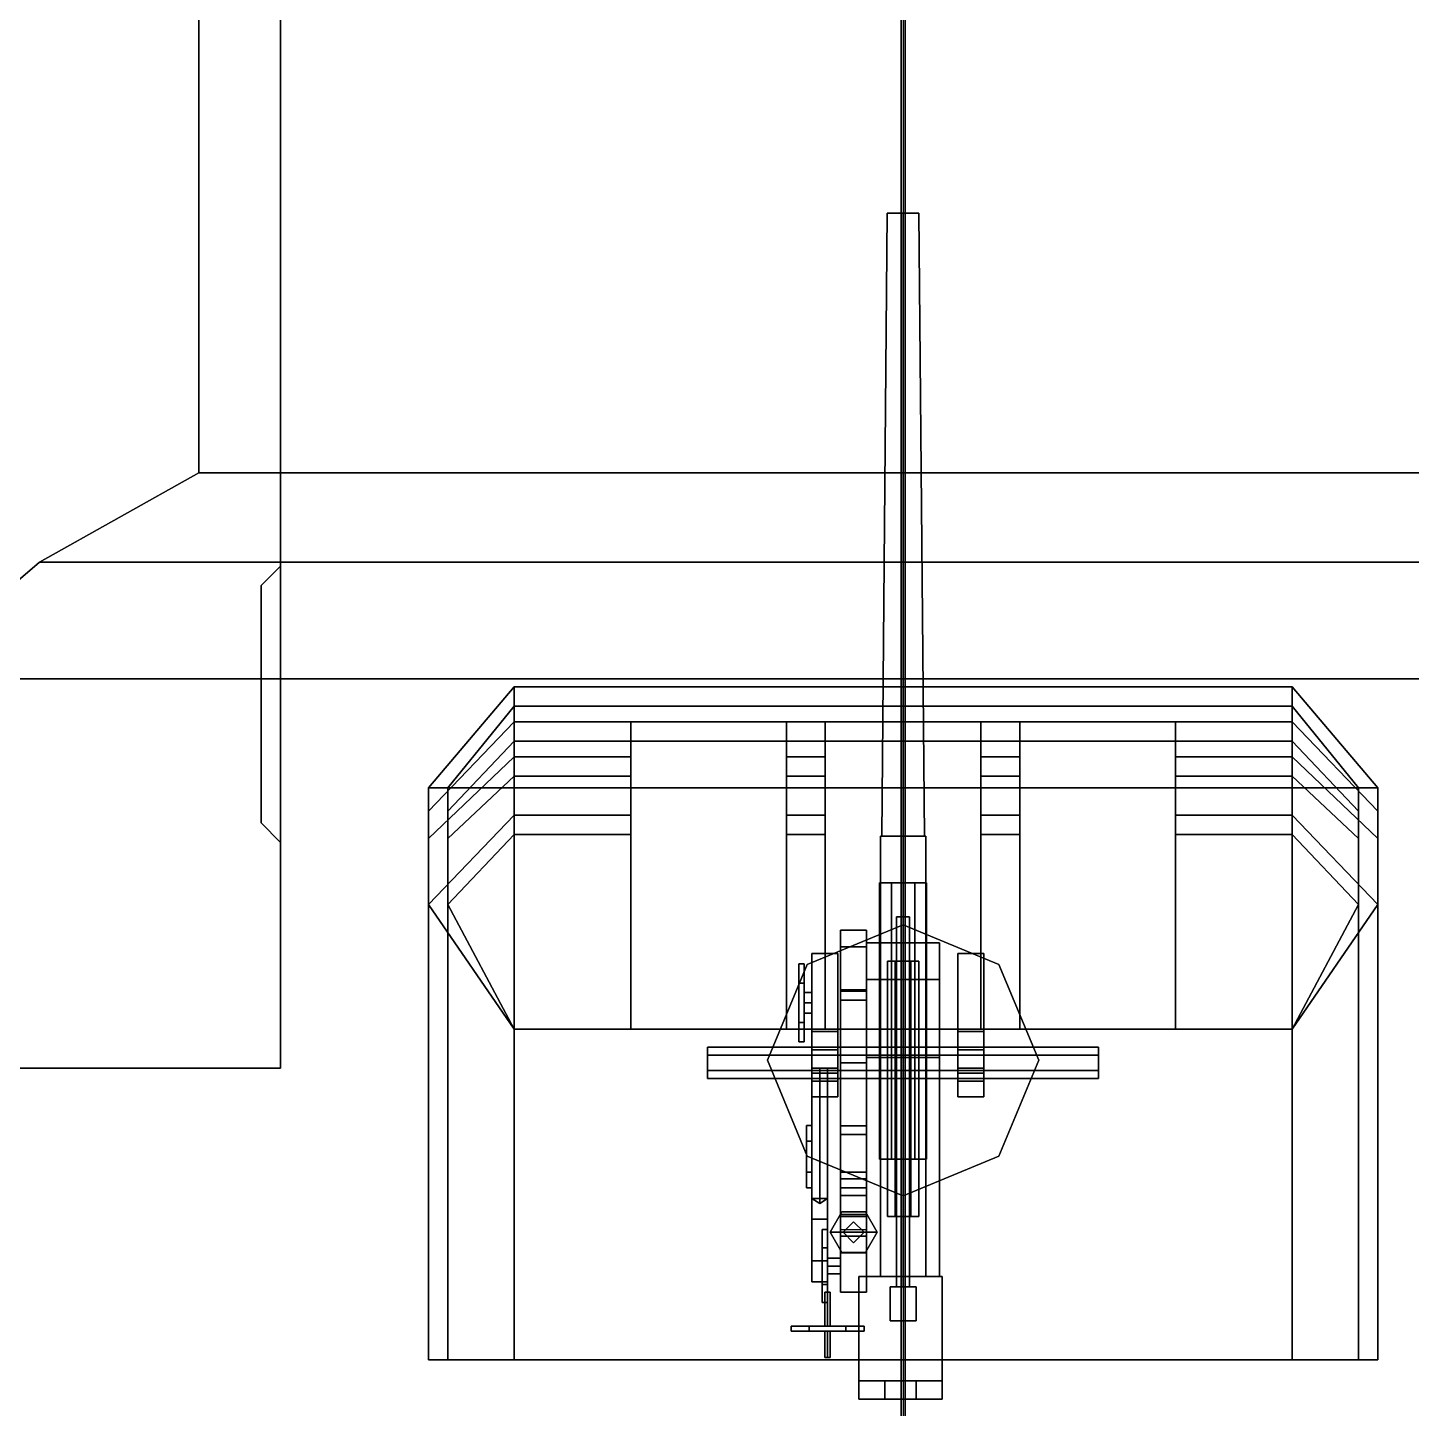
# Model space of a CAD drawing. Header units: millimetres. Extents: x -5.1 to 5.1, y -27.1 to 35.2.
# Drawn here: x -2.25 to 1.306, y 12.745 to 16.294 of the extents above; entities that cross this region are included whole.
import ezdxf

# ---------------------------------------------------------------- set-up
doc = ezdxf.new("R2010")
doc.units = ezdxf.units.MM
for name, color, linetype in [('cables', 6, 'Continuous'), ('drawing', 9, 'Continuous'), ('gun', 1, 'Continuous'), ('sleeve', 5, 'Continuous'), ('superstructure', 3, 'Continuous'), ('turret', 2, 'Continuous')]:
    doc.layers.add(name, color=color, linetype=linetype)

msp = doc.modelspace()

# ---------------------------------------------------------------- linework, layer by layer
for points in [[(-1.6, 13.62, 0.9145), (-1.6, 19.57, 0.9731), (-3.95, 21.29, 0.99), (-2.28, 13.62, 0.9145)], [(-3.75, 11.13, -1.36), (-3.75, 21.29, -1.36), (3.75, 21.29, -1.36), (3.75, 11.13, -1.36)], [(-1.6, 14.91, 2.64), (-1.6, 14.91, 0.97), (-1.65, 14.86, 1.01), (-1.65, 14.86, 2.59)], [(-1.6, 14.91, 0.97), (-1.6, 14.2, 0.97), (-1.65, 14.25, 1.01), (-1.65, 14.86, 1.01)], [(-1.65, 14.86, 2.59), (-1.65, 14.25, 2.59), (-1.6, 14.2, 2.64), (-1.6, 14.91, 2.64)], [(-1.65, 14.86, 1.01), (-1.65, 14.25, 1.01), (-1.65, 14.25, 2.59), (-1.65, 14.86, 2.59)], [(-1.65, 14.25, 2.59), (-1.65, 14.25, 1.01), (-1.6, 14.2, 0.97), (-1.6, 14.2, 2.64)]]:
    msp.add_3dface(points)
at = {"layer": 'cables'}
for points in [[(-0.005, 26.47, 4.05), (-0.005, 12, 15.94), (-0.005, 12, 15.96), (-0.005, 26.47, 4.08)], [(0.005, 26.47, 4.08), (0.005, 12, 15.96), (0.005, 12, 15.94), (0.005, 26.47, 4.05)]]:
    msp.add_3dface(points, dxfattribs=at)
at = {"layer": 'drawing'}
msp.add_xline((0, -16.63, 27.7), (0, -1), dxfattribs=at)
at = {"layer": 'gun'}
for points in [[(-0.0406, 15.8175, 4.3061), (-0.0406, 15.8175, 4.2593), (-0.0551, 14.2162, 4.2509), (-0.0551, 14.2162, 4.3145)], [(0, 15.8175, 4.3296), (-0.0406, 15.8175, 4.3061), (-0.0551, 14.2162, 4.3145), (0, 14.2162, 4.3464)], [(-0.0406, 15.8175, 4.2593), (0, 15.8175, 4.2358), (0, 14.2162, 4.2191), (-0.0551, 14.2162, 4.2509)], [(0.0406, 15.8175, 4.2592), (0, 15.8175, 4.2358), (-0.0406, 15.8175, 4.2593), (0.0406, 15.8175, 4.3061)], [(0.0406, 15.8175, 4.3061), (-0.0406, 15.8175, 4.2593), (-0.0406, 15.8175, 4.3061), (0, 15.8175, 4.3296)], [(0.0406, 15.8175, 4.3061), (0, 15.8175, 4.3296), (0, 14.2162, 4.3464), (0.0551, 14.2162, 4.3145)], [(0, 15.8175, 4.2358), (0.0406, 15.8175, 4.2592), (0.0551, 14.2162, 4.2509), (0, 14.2162, 4.2191)], [(0.0406, 15.8175, 4.2592), (0.0406, 15.8175, 4.3061), (0.0551, 14.2162, 4.3145), (0.0551, 14.2162, 4.2509)], [(0.058, 14.2162, 4.3162), (-0.058, 14.2162, 4.2492), (-0.058, 14.2162, 4.3162), (0, 14.2162, 4.3497)], [(0.058, 14.2162, 4.2492), (0, 14.2162, 4.2157), (-0.058, 14.2162, 4.2492), (0.058, 14.2162, 4.3162)], [(-0.058, 14.2162, 4.2492), (0, 14.2162, 4.2157), (0, 13.0839, 4.2157), (-0.058, 13.0839, 4.2492)], [(-0.058, 14.2162, 4.3162), (-0.058, 14.2162, 4.2492), (-0.058, 13.0839, 4.2492), (-0.058, 13.0839, 4.3162)], [(0, 14.2162, 4.3497), (-0.058, 14.2162, 4.3162), (-0.058, 13.0839, 4.3162), (0, 13.0839, 4.3497)], [(0.058, 14.2162, 4.3162), (0, 14.2162, 4.3497), (0, 13.0839, 4.3497), (0.058, 13.0839, 4.3162)], [(0, 14.2162, 4.2157), (0.058, 14.2162, 4.2492), (0.058, 13.0839, 4.2492), (0, 13.0839, 4.2157)], [(0.058, 14.2162, 4.2492), (0.058, 14.2162, 4.3162), (0.058, 13.0839, 4.3162), (0.058, 13.0839, 4.2492)], [(-0.0167, 14.0085, 4.1286), (0, 14.0085, 4.1118), (0, 13.0571, 4.1118), (-0.0167, 13.0571, 4.1286)], [(0, 14.0085, 4.1454), (-0.0167, 14.0085, 4.1286), (-0.0167, 13.0571, 4.1286), (0, 13.0571, 4.1454)], [(0, 14.0085, 4.1118), (0.0168, 14.0085, 4.1286), (0.0168, 13.0571, 4.1286), (0, 13.0571, 4.1118)], [(0.0168, 14.0085, 4.1286), (0, 14.0085, 4.1454), (0, 13.0571, 4.1454), (0.0168, 13.0571, 4.1286)], [(-0.1139, 12.8159, 4.3899), (0.1005, 12.8159, 4.3899), (0.1005, 13.0839, 4.3899), (-0.1139, 13.0839, 4.3899)], [(0.1005, 13.0839, 4.1755), (0.1005, 12.769, 4.1755), (-0.1139, 12.769, 4.1755), (-0.1139, 13.0839, 4.1755)], [(-0.1139, 13.0839, 4.3899), (0.1005, 13.0839, 4.3899), (0.1005, 13.0839, 4.1755), (-0.1139, 13.0839, 4.1755)], [(-0.1139, 13.0839, 4.1755), (-0.1139, 12.8159, 4.1755), (-0.1139, 12.8159, 4.3899), (-0.1139, 13.0839, 4.3899)], [(0.0335, 13.0571, 4.1755), (0.0335, 13.0571, 4.0884), (-0.0335, 13.0571, 4.0884), (-0.0335, 13.0571, 4.1755)], [(0.0335, 13.0571, 4.0884), (0.0335, 12.97, 4.0884), (-0.0335, 12.97, 4.0884), (-0.0335, 13.0571, 4.0884)], [(-0.0335, 13.0571, 4.0884), (-0.0335, 12.97, 4.0884), (-0.0335, 12.97, 4.1755), (-0.0335, 13.0571, 4.1755)], [(0.0335, 12.97, 4.1755), (0.0335, 12.97, 4.0884), (0.0335, 13.0571, 4.0884), (0.0335, 13.0571, 4.1755)], [(0.1005, 13.0839, 4.3899), (0.1005, 12.8159, 4.3899), (0.1005, 12.8159, 4.1755), (0.1005, 13.0839, 4.1755)], [(-0.0335, 12.97, 4.1755), (-0.0335, 12.97, 4.0884), (0.0335, 12.97, 4.0884), (0.0335, 12.97, 4.1755)], [(-0.1139, 12.769, 4.3698), (-0.0469, 12.769, 4.3698), (-0.0469, 12.8159, 4.3899), (-0.1139, 12.8159, 4.3899)], [(-0.1139, 12.8159, 4.1755), (-0.1139, 12.769, 4.1755), (-0.1139, 12.769, 4.3698), (-0.1139, 12.8159, 4.3899)], [(-0.0469, 12.769, 4.2023), (0.0335, 12.769, 4.2023), (0.0335, 12.8159, 4.2023), (-0.0469, 12.8159, 4.2023)], [(-0.0469, 12.8159, 4.2023), (0.0335, 12.8159, 4.2023), (0.0335, 12.8159, 4.3899), (-0.0469, 12.8159, 4.3899)], [(-0.0469, 12.8159, 4.3899), (-0.0469, 12.769, 4.3698), (-0.0469, 12.769, 4.2023), (-0.0469, 12.8159, 4.2023)], [(0.0335, 12.769, 4.3698), (0.1005, 12.769, 4.3698), (0.1005, 12.8159, 4.3899), (0.0335, 12.8159, 4.3899)], [(0.0335, 12.8159, 4.2023), (0.0335, 12.769, 4.2023), (0.0335, 12.769, 4.3698), (0.0335, 12.8159, 4.3899)], [(0.1005, 12.8159, 4.3899), (0.1005, 12.769, 4.3698), (0.1005, 12.769, 4.1755), (0.1005, 12.8159, 4.1755)], [(-0.1139, 12.769, 4.1755), (-0.0469, 12.769, 4.1755), (-0.0469, 12.769, 4.3698), (-0.1139, 12.769, 4.3698)], [(-0.0469, 12.769, 4.1755), (0.0335, 12.769, 4.1755), (0.0335, 12.769, 4.2023), (-0.0469, 12.769, 4.2023)], [(0.0335, 12.769, 4.1755), (0.1005, 12.769, 4.1755), (0.1005, 12.769, 4.3698), (0.0335, 12.769, 4.3698)]]:
    msp.add_3dface(points, dxfattribs=at)
at = {"layer": 'sleeve'}
for points in [[(-0.0603, 14.0956, 4.1286), (-0.0301, 14.0956, 4.0764), (-0.0301, 13.3854, 4.0764), (-0.0603, 13.3854, 4.1286)], [(-0.0301, 14.0956, 4.1808), (-0.0603, 14.0956, 4.1286), (-0.0603, 13.3854, 4.1286), (-0.0301, 13.3854, 4.1808)], [(0.0302, 14.0956, 4.0764), (-0.0301, 14.0956, 4.0764), (-0.0603, 14.0956, 4.1286), (0.0603, 14.0956, 4.1286)], [(0.0603, 14.0956, 4.1286), (-0.0603, 14.0956, 4.1286), (-0.0301, 14.0956, 4.1808), (0.0302, 14.0956, 4.1808)], [(-0.0301, 14.0956, 4.0764), (0.0302, 14.0956, 4.0764), (0.0302, 13.3854, 4.0764), (-0.0301, 13.3854, 4.0764)], [(0.0302, 14.0956, 4.1808), (-0.0301, 14.0956, 4.1808), (-0.0301, 13.3854, 4.1808), (0.0302, 13.3854, 4.1808)], [(0.0302, 14.0956, 4.0764), (0.0603, 14.0956, 4.1286), (0.0603, 13.3854, 4.1286), (0.0302, 13.3854, 4.0764)], [(0.0603, 14.0956, 4.1286), (0.0302, 14.0956, 4.1808), (0.0302, 13.3854, 4.1808), (0.0603, 13.3854, 4.1286)], [(-0.0938, 13.9415, 4.4837), (-0.0938, 13.8477, 4.6378), (0.0938, 13.8477, 4.6378), (0.0938, 13.9415, 4.4837)], [(-0.0938, 13.9415, 4.3765), (-0.0938, 13.8477, 4.3765), (-0.0938, 13.8477, 4.6378), (-0.0938, 13.9415, 4.4837)], [(0.0938, 13.9415, 4.3765), (0.0938, 13.9415, 4.1554), (-0.0938, 13.9415, 4.1554), (-0.0938, 13.9415, 4.3765)], [(0.0938, 13.9415, 4.4837), (0.0938, 13.9415, 4.3765), (-0.0938, 13.9415, 4.3765), (-0.0938, 13.9415, 4.4837)], [(0.0938, 13.9415, 4.1554), (0.0938, 13.0839, 4.1554), (-0.0938, 13.0839, 4.1554), (-0.0938, 13.9415, 4.1554)], [(-0.0938, 13.9415, 4.1554), (-0.0938, 13.0839, 4.1554), (-0.0938, 13.0839, 4.3765), (-0.0938, 13.9415, 4.3765)], [(0.0938, 13.8477, 4.6378), (0.0938, 13.8477, 4.3765), (0.0938, 13.9415, 4.3765), (0.0938, 13.9415, 4.4837)], [(0.0938, 13.0839, 4.3765), (0.0938, 13.0839, 4.1554), (0.0938, 13.9415, 4.1554), (0.0938, 13.9415, 4.3765)], [(0.0201, 13.8946, 4.5963), (-0.0201, 13.8946, 4.5963), (-0.0402, 13.8946, 4.6311), (0.0402, 13.8946, 4.6311)], [(0.0402, 13.8946, 4.6311), (-0.0402, 13.8946, 4.6311), (-0.0201, 13.8946, 4.6659), (0.0201, 13.8946, 4.6659)], [(-0.0402, 13.8946, 4.6311), (-0.0201, 13.8946, 4.5963), (-0.0201, 13.238, 4.5963), (-0.0402, 13.238, 4.6311)], [(-0.0201, 13.8946, 4.6659), (-0.0402, 13.8946, 4.6311), (-0.0402, 13.238, 4.6311), (-0.0201, 13.238, 4.6659)], [(-0.0201, 13.8946, 4.5963), (0.0201, 13.8946, 4.5963), (0.0201, 13.238, 4.5963), (-0.0201, 13.238, 4.5963)], [(0.0201, 13.8946, 4.6659), (-0.0201, 13.8946, 4.6659), (-0.0201, 13.238, 4.6659), (0.0201, 13.238, 4.6659)], [(0.0201, 13.8946, 4.5963), (0.0402, 13.8946, 4.6311), (0.0402, 13.238, 4.6311), (0.0201, 13.238, 4.5963)], [(0.0402, 13.8946, 4.6311), (0.0201, 13.8946, 4.6659), (0.0201, 13.238, 4.6659), (0.0402, 13.238, 4.6311)], [(-0.0938, 13.8477, 4.3765), (-0.0938, 13.6467, 4.3765), (-0.0938, 13.6467, 4.6378), (-0.0938, 13.8477, 4.6378)], [(-0.0938, 13.8477, 4.6378), (-0.0938, 13.6467, 4.6378), (0.0938, 13.6467, 4.6378), (0.0938, 13.8477, 4.6378)], [(0.0938, 13.6467, 4.6378), (0.0938, 13.6467, 4.3765), (0.0938, 13.8477, 4.3765), (0.0938, 13.8477, 4.6378)], [(-0.1608, 13.8209, 4.4904), (-0.1608, 13.3519, 4.5507), (-0.0938, 13.3519, 4.5507), (-0.0938, 13.8209, 4.4904)], [(-0.1608, 13.6735, 4.4502), (-0.1608, 13.3519, 4.5038), (-0.1608, 13.3519, 4.5507), (-0.1608, 13.8209, 4.4904)], [(-0.0938, 13.8209, 4.142), (-0.0938, 13.6735, 4.142), (-0.1608, 13.6735, 4.142), (-0.1608, 13.8209, 4.142)], [(-0.1608, 13.8209, 4.142), (-0.1608, 13.6735, 4.142), (-0.1608, 13.6735, 4.4502), (-0.1608, 13.8209, 4.4904)], [(-0.0938, 13.8209, 4.4904), (-0.0938, 13.8209, 4.142), (-0.1608, 13.8209, 4.142), (-0.1608, 13.8209, 4.4904)], [(-0.0938, 13.3519, 4.5507), (-0.0938, 13.3519, 4.5038), (-0.0938, 13.6735, 4.4502), (-0.0938, 13.8209, 4.4904)], [(-0.0938, 13.6735, 4.4502), (-0.0938, 13.6735, 4.142), (-0.0938, 13.8209, 4.142), (-0.0938, 13.8209, 4.4904)], [(0.5025, 13.6735, 4.2894), (0.5025, 13.6534, 4.2546), (-0.5025, 13.6534, 4.2546), (-0.5025, 13.6735, 4.2894)], [(0.5025, 13.6534, 4.3242), (0.5025, 13.6735, 4.2894), (-0.5025, 13.6735, 4.2894), (-0.5025, 13.6534, 4.3242)], [(-0.5025, 13.5931, 4.2894), (-0.5025, 13.6735, 4.2894), (-0.5025, 13.6534, 4.2546), (-0.5025, 13.6132, 4.2546)], [(-0.5025, 13.6132, 4.3242), (-0.5025, 13.6534, 4.3242), (-0.5025, 13.6735, 4.2894), (-0.5025, 13.5931, 4.2894)], [(-0.1608, 13.6735, 4.4502), (-0.1608, 13.6735, 4.142), (-0.0938, 13.6735, 4.142), (-0.0938, 13.6735, 4.4502)], [(-0.0938, 13.6735, 4.4502), (-0.0938, 13.3519, 4.5038), (-0.1608, 13.3519, 4.5038), (-0.1608, 13.6735, 4.4502)], [(0.5025, 13.6132, 4.2546), (0.5025, 13.6534, 4.2546), (0.5025, 13.6735, 4.2894), (0.5025, 13.5931, 4.2894)], [(0.5025, 13.5931, 4.2894), (0.5025, 13.6735, 4.2894), (0.5025, 13.6534, 4.3242), (0.5025, 13.6132, 4.3242)], [(0.5025, 13.6534, 4.2546), (0.5025, 13.6132, 4.2546), (-0.5025, 13.6132, 4.2546), (-0.5025, 13.6534, 4.2546)], [(0.5025, 13.6132, 4.3242), (0.5025, 13.6534, 4.3242), (-0.5025, 13.6534, 4.3242), (-0.5025, 13.6132, 4.3242)], [(-0.0938, 13.6467, 4.6378), (-0.0938, 13.6467, 4.3765), (0.0938, 13.6467, 4.3765), (0.0938, 13.6467, 4.6378)], [(-0.0938, 13.6467, 4.3765), (-0.0938, 13.0839, 4.3765), (0.0938, 13.0839, 4.3765), (0.0938, 13.6467, 4.3765)], [(0.5025, 13.6132, 4.2546), (0.5025, 13.5931, 4.2894), (-0.5025, 13.5931, 4.2894), (-0.5025, 13.6132, 4.2546)], [(0.5025, 13.5931, 4.2894), (0.5025, 13.6132, 4.3242), (-0.5025, 13.6132, 4.3242), (-0.5025, 13.5931, 4.2894)], [(-0.0603, 13.3854, 4.1286), (0.0603, 13.3854, 4.1286), (0.0302, 13.3854, 4.1808), (-0.0301, 13.3854, 4.1808)], [(-0.0301, 13.3854, 4.0764), (0.0302, 13.3854, 4.0764), (0.0603, 13.3854, 4.1286), (-0.0603, 13.3854, 4.1286)], [(-0.1608, 13.3519, 4.5038), (-0.1608, 13.238, 4.5172), (-0.1608, 13.238, 4.5909), (-0.1608, 13.3519, 4.5507)], [(-0.0938, 13.3519, 4.5038), (-0.0938, 13.238, 4.5172), (-0.1608, 13.238, 4.5172), (-0.1608, 13.3519, 4.5038)], [(-0.1608, 13.3519, 4.5507), (-0.1608, 13.238, 4.5909), (-0.0938, 13.238, 4.5909), (-0.0938, 13.3519, 4.5507)], [(-0.0938, 13.238, 4.5909), (-0.0938, 13.238, 4.5172), (-0.0938, 13.3519, 4.5038), (-0.0938, 13.3519, 4.5507)], [(-0.1608, 13.3117, 4.4502), (-0.1608, 13.0437, 4.4502), (-0.0938, 13.0437, 4.4502), (-0.0938, 13.3117, 4.4502)], [(-0.0938, 13.3117, 4.3095), (-0.0938, 13.0437, 4.3095), (-0.1608, 13.0437, 4.3095), (-0.1608, 13.3117, 4.3095)], [(-0.0938, 13.3117, 4.4502), (-0.0938, 13.3117, 4.3095), (-0.1608, 13.3117, 4.3095), (-0.1608, 13.3117, 4.4502)], [(-0.1608, 13.3117, 4.3095), (-0.1608, 13.0437, 4.3095), (-0.1608, 13.0437, 4.4502), (-0.1608, 13.3117, 4.4502)], [(-0.0938, 13.0437, 4.4502), (-0.0938, 13.0437, 4.3095), (-0.0938, 13.3117, 4.3095), (-0.0938, 13.3117, 4.4502)], [(-0.1574, 13.25, 4.5105), (-0.1876, 13.1978, 4.5105), (-0.1876, 13.1978, 4.6177), (-0.1574, 13.25, 4.6177)], [(-0.1574, 13.25, 4.5105), (-0.0971, 13.25, 4.5105), (-0.067, 13.1978, 4.5105), (-0.1876, 13.1978, 4.5105)], [(-0.1876, 13.1978, 4.6177), (-0.067, 13.1978, 4.6177), (-0.0971, 13.25, 4.6177), (-0.1574, 13.25, 4.6177)], [(-0.0971, 13.25, 4.5105), (-0.1574, 13.25, 4.5105), (-0.1574, 13.25, 4.6177), (-0.0971, 13.25, 4.6177)], [(-0.067, 13.1978, 4.5105), (-0.0971, 13.25, 4.5105), (-0.0971, 13.25, 4.6177), (-0.067, 13.1978, 4.6177)], [(0.0402, 13.238, 4.6311), (-0.0402, 13.238, 4.6311), (-0.0201, 13.238, 4.5963), (0.0201, 13.238, 4.5963)], [(0.0201, 13.238, 4.6659), (-0.0201, 13.238, 4.6659), (-0.0402, 13.238, 4.6311), (0.0402, 13.238, 4.6311)], [(-0.2077, 13.0169, 4.3765), (-0.2077, 13.2045, 4.3765), (-0.2077, 13.1576, 4.2953), (-0.2077, 13.0638, 4.2953)], [(-0.1943, 13.2045, 4.3765), (-0.1943, 13.1576, 4.2953), (-0.2077, 13.1576, 4.2953), (-0.2077, 13.2045, 4.3765)], [(-0.2077, 13.0638, 4.4577), (-0.2077, 13.1576, 4.4577), (-0.2077, 13.2045, 4.3765), (-0.2077, 13.0169, 4.3765)], [(-0.1943, 13.1576, 4.4577), (-0.1943, 13.2045, 4.3765), (-0.2077, 13.2045, 4.3765), (-0.2077, 13.1576, 4.4577)], [(-0.1943, 13.0638, 4.2953), (-0.1943, 13.1576, 4.2953), (-0.1943, 13.2045, 4.3765), (-0.1943, 13.0169, 4.3765)], [(-0.1943, 13.0169, 4.3765), (-0.1943, 13.2045, 4.3765), (-0.1943, 13.1576, 4.4577), (-0.1943, 13.0638, 4.4577)], [(-0.1876, 13.1978, 4.5105), (-0.1574, 13.1456, 4.5105), (-0.1574, 13.1456, 4.6177), (-0.1876, 13.1978, 4.6177)], [(-0.1876, 13.1978, 4.5105), (-0.067, 13.1978, 4.5105), (-0.0971, 13.1456, 4.5105), (-0.1574, 13.1456, 4.5105)], [(-0.1574, 13.1456, 4.6177), (-0.0971, 13.1456, 4.6177), (-0.067, 13.1978, 4.6177), (-0.1876, 13.1978, 4.6177)], [(-0.1273, 13.2246, 4.4502), (-0.1541, 13.1978, 4.4502), (-0.1541, 13.1978, 4.5105), (-0.1273, 13.2246, 4.5105)], [(-0.1541, 13.1978, 4.4502), (-0.1273, 13.171, 4.4502), (-0.1273, 13.171, 4.5105), (-0.1541, 13.1978, 4.5105)], [(-0.1005, 13.1978, 4.4502), (-0.1273, 13.2246, 4.4502), (-0.1273, 13.2246, 4.5105), (-0.1005, 13.1978, 4.5105)], [(-0.1273, 13.171, 4.4502), (-0.1005, 13.1978, 4.4502), (-0.1005, 13.1978, 4.5105), (-0.1273, 13.171, 4.5105)], [(-0.0971, 13.1456, 4.5105), (-0.067, 13.1978, 4.5105), (-0.067, 13.1978, 4.6177), (-0.0971, 13.1456, 4.6177)], [(-0.1943, 13.0638, 4.4577), (-0.1943, 13.1576, 4.4577), (-0.2077, 13.1576, 4.4577), (-0.2077, 13.0638, 4.4577)], [(-0.1943, 13.1576, 4.2953), (-0.1943, 13.0638, 4.2953), (-0.2077, 13.0638, 4.2953), (-0.2077, 13.1576, 4.2953)], [(-0.1608, 13.1308, 4.3765), (-0.1608, 13.1107, 4.3564), (-0.1943, 13.1107, 4.3564), (-0.1943, 13.1308, 4.3765)], [(-0.1608, 13.1107, 4.3966), (-0.1608, 13.1308, 4.3765), (-0.1943, 13.1308, 4.3765), (-0.1943, 13.1107, 4.3966)], [(-0.1574, 13.1456, 4.5105), (-0.0971, 13.1456, 4.5105), (-0.0971, 13.1456, 4.6177), (-0.1574, 13.1456, 4.6177)], [(-0.1608, 13.1107, 4.3564), (-0.1608, 13.0906, 4.3765), (-0.1943, 13.0906, 4.3765), (-0.1943, 13.1107, 4.3564)], [(-0.1608, 13.0906, 4.3765), (-0.1608, 13.1107, 4.3966), (-0.1943, 13.1107, 4.3966), (-0.1943, 13.0906, 4.3765)], [(-0.1943, 13.0638, 4.2953), (-0.1943, 13.0169, 4.3765), (-0.2077, 13.0169, 4.3765), (-0.2077, 13.0638, 4.2953)], [(-0.1943, 13.0169, 4.3765), (-0.1943, 13.0638, 4.4577), (-0.2077, 13.0638, 4.4577), (-0.2077, 13.0169, 4.3765)], [(-0.0938, 13.0839, 4.3765), (-0.0938, 13.0839, 4.1554), (0.0938, 13.0839, 4.1554), (0.0938, 13.0839, 4.3765)], [(-0.1943, 13.0437, 4.4234), (-0.201, 13.0437, 4.4167), (-0.201, 12.9566, 4.4167), (-0.1943, 12.9566, 4.4234)], [(-0.201, 13.0437, 4.4167), (-0.1943, 13.0437, 4.41), (-0.1943, 12.9566, 4.41), (-0.201, 12.9566, 4.4167)], [(-0.1876, 13.0437, 4.4167), (-0.1943, 13.0437, 4.4234), (-0.1943, 12.9566, 4.4234), (-0.1876, 12.9566, 4.4167)], [(-0.1943, 13.0437, 4.41), (-0.1876, 13.0437, 4.4167), (-0.1876, 12.9566, 4.4167), (-0.1943, 12.9566, 4.41)], [(-0.1608, 13.0437, 4.4502), (-0.1608, 13.0437, 4.3095), (-0.0938, 13.0437, 4.3095), (-0.0938, 13.0437, 4.4502)], [(-0.1005, 12.9566, 4.4167), (-0.2881, 12.9566, 4.4167), (-0.2412, 12.9566, 4.4979), (-0.1474, 12.9566, 4.4979)], [(-0.2412, 12.9566, 4.4979), (-0.2881, 12.9566, 4.4167), (-0.2881, 12.9432, 4.4167), (-0.2412, 12.9432, 4.4979)], [(-0.1474, 12.9566, 4.3355), (-0.2412, 12.9566, 4.3355), (-0.2881, 12.9566, 4.4167), (-0.1005, 12.9566, 4.4167)], [(-0.2881, 12.9566, 4.4167), (-0.2412, 12.9566, 4.3355), (-0.2412, 12.9432, 4.3355), (-0.2881, 12.9432, 4.4167)], [(-0.1474, 12.9566, 4.4979), (-0.2412, 12.9566, 4.4979), (-0.2412, 12.9432, 4.4979), (-0.1474, 12.9432, 4.4979)], [(-0.2412, 12.9566, 4.3355), (-0.1474, 12.9566, 4.3355), (-0.1474, 12.9432, 4.3355), (-0.2412, 12.9432, 4.3355)], [(-0.1005, 12.9566, 4.4167), (-0.1474, 12.9566, 4.4979), (-0.1474, 12.9432, 4.4979), (-0.1005, 12.9432, 4.4167)], [(-0.1474, 12.9566, 4.3355), (-0.1005, 12.9566, 4.4167), (-0.1005, 12.9432, 4.4167), (-0.1474, 12.9432, 4.3355)], [(-0.1474, 12.9432, 4.4979), (-0.2412, 12.9432, 4.4979), (-0.2881, 12.9432, 4.4167), (-0.1005, 12.9432, 4.4167)], [(-0.1005, 12.9432, 4.4167), (-0.2881, 12.9432, 4.4167), (-0.2412, 12.9432, 4.3355), (-0.1474, 12.9432, 4.3355)], [(-0.201, 12.9432, 4.4837), (-0.1943, 12.9432, 4.477), (-0.1943, 12.8762, 4.477), (-0.201, 12.8762, 4.4837)], [(-0.1943, 12.9432, 4.4904), (-0.201, 12.9432, 4.4837), (-0.201, 12.8762, 4.4837), (-0.1943, 12.8762, 4.4904)], [(-0.1943, 12.9432, 4.477), (-0.1876, 12.9432, 4.4837), (-0.1876, 12.8762, 4.4837), (-0.1943, 12.8762, 4.477)], [(-0.1876, 12.9432, 4.4837), (-0.1943, 12.9432, 4.4904), (-0.1943, 12.8762, 4.4904), (-0.1876, 12.8762, 4.4837)], [(-0.1943, 12.8762, 4.4904), (-0.201, 12.8762, 4.4837), (-0.1943, 12.8762, 4.477), (-0.1876, 12.8762, 4.4837)]]:
    msp.add_3dface(points, dxfattribs=at)
at = {"layer": 'superstructure'}
for points in [[(-1.81, 19.57, 2.75), (-1.81, 15.15, 2.75), (-1.81, 15.15, 3.07), (-1.81, 19.57, 3.07)], [(-1.81, 19.57, 3.07), (-1.81, 15.15, 3.07), (1.81, 15.15, 3.07), (1.81, 19.57, 3.07)], [(-1.6, 18.37, 2.64), (-1.6, 14.2, 2.64), (-1.6, 13.62, 2.75), (-1.6, 19.57, 2.75)], [(-1.6, 18.37, 0.97), (-1.6, 19.57, 0.9731), (-1.6, 13.62, 0.9145), (-1.6, 14.2, 0.97)], [(-1.6, 16.52, 2.64), (-1.6, 16.52, 0.97), (-1.6, 14.91, 0.97), (-1.6, 14.91, 2.64)], [(-1.81, 15.15, 2.75), (-2.22, 14.92, 2.75), (-2.22, 14.92, 3.07), (-1.81, 15.15, 3.07)], [(-1.81, 15.15, 3.07), (-2.22, 14.92, 3.07), (2.22, 14.92, 3.07), (1.81, 15.15, 3.07)], [(2.57, 14.62, 3.07), (2.22, 14.92, 3.07), (-2.22, 14.92, 3.07), (-2.57, 14.62, 3.07)], [(-2.22, 14.92, 3.07), (-2.22, 14.92, 2.75), (-2.57, 14.62, 2.75), (-2.57, 14.62, 3.07)], [(-2.57, 14.62, 3.07), (-2.57, 11.23, 3.07), (2.57, 11.23, 3.07), (2.57, 14.62, 3.07)], [(-1.6, 14.2, 2.64), (-1.6, 14.2, 0.97), (-1.6, 13.62, 0.9145), (-1.6, 13.62, 2.75)], [(-1.6, 13.62, 2.75), (-1.6, 13.62, 0.9145), (-2.28, 13.62, 0.9145), (-2.28, 13.62, 2.75)]]:
    msp.add_3dface(points, dxfattribs=at)
at = {"layer": 'turret'}
for points in [[(-1, 14.6, 3.23), (-1, 14.6, 3.18), (-1.22, 14.34, 3.18), (-1.22, 14.34, 3.23)], [(-1.22, 14.34, 3.18), (-1, 14.6, 3.18), (1, 14.6, 3.18), (1.22, 14.34, 3.18)], [(-1, 14.51, 3.94), (-1, 14.6, 3.23), (-1.22, 14.34, 3.23), (-1.22, 14.28, 3.94)], [(1, 14.6, 3.23), (1, 14.6, 3.18), (-1, 14.6, 3.18), (-1, 14.6, 3.23)], [(1, 14.51, 3.94), (1, 14.6, 3.23), (-1, 14.6, 3.23), (-1, 14.51, 3.94)], [(1.22, 14.34, 3.18), (1, 14.6, 3.18), (1, 14.6, 3.23), (1.22, 14.34, 3.23)], [(1.22, 14.28, 3.94), (1.22, 14.34, 3.23), (1, 14.6, 3.23), (1, 14.51, 3.94)], [(1.17, 14.34, 3.23), (1, 14.55, 3.23), (-1, 14.55, 3.23), (-1.17, 14.34, 3.23)], [(-1.17, 14.28, 3.94), (-1.17, 14.34, 3.23), (-1, 14.55, 3.23), (-1, 14.46, 3.94)], [(-1, 14.46, 3.94), (-1, 14.55, 3.23), (1, 14.55, 3.23), (1, 14.46, 3.94)], [(1, 14.46, 3.94), (1, 14.55, 3.23), (1.17, 14.34, 3.23), (1.17, 14.28, 3.94)], [(-1, 14.42, 4.5), (-1, 14.51, 3.94), (-1.22, 14.28, 3.94), (-1.22, 14.21, 4.5)], [(-0.7, 14.42, 4.5), (-0.7, 14.51, 3.94), (-1, 14.51, 3.94), (-1, 14.42, 4.5)], [(-0.3, 14.46, 3.94), (-0.3, 14.51, 3.94), (-0.7, 14.51, 3.94), (-0.7, 14.46, 3.94)], [(-0.7, 14.46, 3.94), (-0.7, 14.51, 3.94), (-0.7, 14.42, 4.5), (-0.7, 14.37, 4.5)], [(-0.2, 14.42, 4.5), (-0.2, 14.51, 3.94), (-0.3, 14.51, 3.94), (-0.3, 14.42, 4.5)], [(-0.3, 14.42, 4.5), (-0.3, 14.51, 3.94), (-0.3, 14.46, 3.94), (-0.3, 14.37, 4.5)], [(0.2, 14.46, 3.94), (0.2, 14.51, 3.94), (-0.2, 14.51, 3.94), (-0.2, 14.46, 3.94)], [(-0.2, 14.46, 3.94), (-0.2, 14.51, 3.94), (-0.2, 14.42, 4.5), (-0.2, 14.37, 4.5)], [(0.2, 14.42, 4.5), (0.2, 14.51, 3.94), (0.2, 14.46, 3.94), (0.2, 14.37, 4.5)], [(0.3, 14.42, 4.5), (0.3, 14.51, 3.94), (0.2, 14.51, 3.94), (0.2, 14.42, 4.5)], [(0.7, 14.46, 3.94), (0.7, 14.51, 3.94), (0.3, 14.51, 3.94), (0.3, 14.46, 3.94)], [(0.3, 14.46, 3.94), (0.3, 14.51, 3.94), (0.3, 14.42, 4.5), (0.3, 14.37, 4.5)], [(0.7, 14.42, 4.5), (0.7, 14.51, 3.94), (0.7, 14.46, 3.94), (0.7, 14.37, 4.5)], [(1, 14.42, 4.5), (1, 14.51, 3.94), (0.7, 14.51, 3.94), (0.7, 14.42, 4.5)], [(1.22, 14.21, 4.5), (1.22, 14.28, 3.94), (1, 14.51, 3.94), (1, 14.42, 4.5)], [(-1.17, 14.21, 4.5), (-1.17, 14.28, 3.94), (-1, 14.46, 3.94), (-1, 14.37, 4.5)], [(-1, 14.37, 4.5), (-1, 14.46, 3.94), (-0.7, 14.46, 3.94), (-0.7, 14.37, 4.5)], [(-0.3, 14.37, 4.5), (-0.3, 14.46, 3.94), (-0.2, 14.46, 3.94), (-0.2, 14.37, 4.5)], [(0.2, 14.37, 4.5), (0.2, 14.46, 3.94), (0.3, 14.46, 3.94), (0.3, 14.37, 4.5)], [(0.7, 14.37, 4.5), (0.7, 14.46, 3.94), (1, 14.46, 3.94), (1, 14.37, 4.5)], [(1, 14.37, 4.5), (1, 14.46, 3.94), (1.17, 14.28, 3.94), (1.17, 14.21, 4.5)], [(-1, 14.27, 4.8), (-1, 14.42, 4.5), (-1.22, 14.21, 4.5), (-1.22, 14.04, 4.8)], [(-0.7, 14.27, 4.8), (-0.7, 14.42, 4.5), (-1, 14.42, 4.5), (-1, 14.27, 4.8)], [(-0.7, 14.37, 4.5), (-0.7, 14.42, 4.5), (-0.7, 14.27, 4.8), (-0.7, 14.22, 4.8)], [(-0.3, 14.27, 4.8), (-0.3, 14.42, 4.5), (-0.3, 14.37, 4.5), (-0.3, 14.22, 4.8)], [(-0.2, 14.27, 4.8), (-0.2, 14.42, 4.5), (-0.3, 14.42, 4.5), (-0.3, 14.27, 4.8)], [(-0.2, 14.37, 4.5), (-0.2, 14.42, 4.5), (-0.2, 14.27, 4.8), (-0.2, 14.22, 4.8)], [(0.2, 14.27, 4.8), (0.2, 14.42, 4.5), (0.2, 14.37, 4.5), (0.2, 14.22, 4.8)], [(0.3, 14.27, 4.8), (0.3, 14.42, 4.5), (0.2, 14.42, 4.5), (0.2, 14.27, 4.8)], [(0.3, 14.37, 4.5), (0.3, 14.42, 4.5), (0.3, 14.27, 4.8), (0.3, 14.22, 4.8)], [(0.7, 14.27, 4.8), (0.7, 14.42, 4.5), (0.7, 14.37, 4.5), (0.7, 14.22, 4.8)], [(1, 14.27, 4.8), (1, 14.42, 4.5), (0.7, 14.42, 4.5), (0.7, 14.27, 4.8)], [(1.22, 14.04, 4.8), (1.22, 14.21, 4.5), (1, 14.42, 4.5), (1, 14.27, 4.8)], [(-1.17, 14.04, 4.8), (-1.17, 14.21, 4.5), (-1, 14.37, 4.5), (-1, 14.22, 4.8)], [(-1, 14.22, 4.8), (-1, 14.37, 4.5), (-0.7, 14.37, 4.5), (-0.7, 14.22, 4.8)], [(-0.3, 14.22, 4.8), (-0.3, 14.37, 4.5), (-0.2, 14.37, 4.5), (-0.2, 14.22, 4.8)], [(0.2, 14.22, 4.8), (0.2, 14.37, 4.5), (0.3, 14.37, 4.5), (0.3, 14.22, 4.8)], [(0.7, 14.22, 4.8), (0.7, 14.37, 4.5), (1, 14.37, 4.5), (1, 14.22, 4.8)], [(1, 14.22, 4.8), (1, 14.37, 4.5), (1.17, 14.21, 4.5), (1.17, 14.04, 4.8)], [(-1.22, 14.34, 3.23), (-1.22, 14.34, 3.18), (-1.22, 12.87, 3.18), (-1.22, 12.87, 3.23)], [(-1.22, 12.87, 3.18), (-1.22, 14.34, 3.18), (1.22, 14.34, 3.18), (1.22, 12.87, 3.18)], [(-1.22, 12.87, 3.23), (-1.22, 14.28, 3.94), (-1.22, 14.34, 3.23), (-1.22, 12.87, 3.23)], [(1.17, 12.87, 3.23), (1.17, 14.34, 3.23), (-1.17, 14.34, 3.23), (-1.17, 12.87, 3.23)], [(-1.17, 12.87, 3.23), (-1.17, 14.34, 3.23), (-1.17, 14.28, 3.94), (-1.17, 12.87, 3.23)], [(1.17, 12.87, 3.23), (1.17, 14.28, 3.94), (1.17, 14.34, 3.23), (1.17, 12.87, 3.23)], [(1.22, 12.87, 3.18), (1.22, 14.34, 3.18), (1.22, 14.34, 3.23), (1.22, 12.87, 3.23)], [(1.22, 12.87, 3.23), (1.22, 14.34, 3.23), (1.22, 14.28, 3.94), (1.22, 12.87, 3.23)], [(-1.22, 12.87, 3.23), (-1.22, 14.21, 4.5), (-1.22, 14.28, 3.94), (-1.22, 12.87, 3.23)], [(-1, 13.72, 5.16), (-1, 14.27, 4.8), (-1.22, 14.04, 4.8), (-1, 13.72, 5.16)], [(-1.17, 12.87, 3.23), (-1.17, 14.28, 3.94), (-1.17, 14.21, 4.5), (-1.17, 12.87, 3.23)], [(-0.7, 13.72, 5.16), (-0.7, 14.27, 4.8), (-1, 14.27, 4.8), (-1, 13.72, 5.16)], [(-0.7, 14.22, 4.8), (-0.7, 14.27, 4.8), (-0.7, 13.72, 5.16), (-0.7, 13.72, 5.11)], [(-0.3, 13.72, 5.16), (-0.3, 14.27, 4.8), (-0.3, 14.22, 4.8), (-0.3, 13.72, 5.11)], [(-0.2, 13.72, 5.16), (-0.2, 14.27, 4.8), (-0.3, 14.27, 4.8), (-0.3, 13.72, 5.16)], [(-0.2, 14.22, 4.8), (-0.2, 14.27, 4.8), (-0.2, 13.72, 5.16), (-0.2, 13.72, 5.11)], [(0.2, 13.72, 5.16), (0.2, 14.27, 4.8), (0.2, 14.22, 4.8), (0.2, 13.72, 5.11)], [(0.3, 13.72, 5.16), (0.3, 14.27, 4.8), (0.2, 14.27, 4.8), (0.2, 13.72, 5.16)], [(0.3, 14.22, 4.8), (0.3, 14.27, 4.8), (0.3, 13.72, 5.16), (0.3, 13.72, 5.11)], [(0.7, 13.72, 5.16), (0.7, 14.27, 4.8), (0.7, 14.22, 4.8), (0.7, 13.72, 5.11)], [(1, 13.72, 5.16), (1, 14.27, 4.8), (0.7, 14.27, 4.8), (0.7, 13.72, 5.16)], [(1, 13.72, 5.16), (1.22, 14.04, 4.8), (1, 14.27, 4.8), (1, 13.72, 5.16)], [(1.17, 12.87, 3.23), (1.17, 14.21, 4.5), (1.17, 14.28, 3.94), (1.17, 12.87, 3.23)], [(1.22, 12.87, 3.23), (1.22, 14.28, 3.94), (1.22, 14.21, 4.5), (1.22, 12.87, 3.23)], [(-1.22, 12.87, 4.8), (-1.22, 14.04, 4.8), (-1.22, 14.21, 4.5), (-1.22, 12.87, 3.23)], [(-1, 13.72, 5.11), (-1.17, 14.04, 4.8), (-1, 14.22, 4.8), (-1, 13.72, 5.11)], [(-1.17, 12.87, 3.23), (-1.17, 14.21, 4.5), (-1.17, 14.04, 4.8), (-1.17, 12.87, 4.8)], [(-1, 13.72, 5.11), (-1, 14.22, 4.8), (-0.7, 14.22, 4.8), (-0.7, 13.72, 5.11)], [(-0.3, 13.72, 5.11), (-0.3, 14.22, 4.8), (-0.2, 14.22, 4.8), (-0.2, 13.72, 5.11)], [(0.2, 13.72, 5.11), (0.2, 14.22, 4.8), (0.3, 14.22, 4.8), (0.3, 13.72, 5.11)], [(0.7, 13.72, 5.11), (0.7, 14.22, 4.8), (1, 14.22, 4.8), (1, 13.72, 5.11)], [(1, 13.72, 5.11), (1, 14.22, 4.8), (1.17, 14.04, 4.8), (1, 13.72, 5.11)], [(1.17, 12.87, 4.8), (1.17, 14.04, 4.8), (1.17, 14.21, 4.5), (1.17, 12.87, 3.23)], [(1.22, 12.87, 3.23), (1.22, 14.21, 4.5), (1.22, 14.04, 4.8), (1.22, 12.87, 4.8)], [(-1, 12.87, 5.16), (-1, 13.72, 5.16), (-1.22, 14.04, 4.8), (-1.22, 12.87, 4.8)], [(-1.17, 12.87, 4.8), (-1.17, 14.04, 4.8), (-1, 13.72, 5.11), (-1, 12.87, 5.11)], [(1.22, 12.87, 4.8), (1.22, 14.04, 4.8), (1, 13.72, 5.16), (1, 12.87, 5.16)], [(1, 12.87, 5.11), (1, 13.72, 5.11), (1.17, 14.04, 4.8), (1.17, 12.87, 4.8)], [(0, 13.9884, 3.07), (-0.2464, 13.8864, 3.07), (-0.2464, 13.8864, 3.18), (0, 13.9884, 3.18)], [(0.2464, 13.8864, 3.07), (0, 13.9884, 3.07), (0, 13.9884, 3.18), (0.2464, 13.8864, 3.18)], [(-0.1608, 13.9744, 3.9483), (-0.1608, 13.8179, 3.8437), (-0.1608, 13.7948, 3.8994), (-0.1608, 13.9318, 3.9909)], [(-0.0938, 13.9744, 3.9483), (-0.0938, 13.8179, 3.8437), (-0.1608, 13.8179, 3.8437), (-0.1608, 13.9744, 3.9483)], [(-0.1608, 13.9318, 3.9909), (-0.0938, 13.9318, 3.9909), (-0.0938, 13.9744, 3.9483), (-0.1608, 13.9744, 3.9483)], [(-0.0938, 13.9318, 3.9909), (-0.0938, 13.7948, 3.8994), (-0.0938, 13.8179, 3.8437), (-0.0938, 13.9744, 3.9483)], [(-0.2345, 13.9147, 3.8003), (-0.2345, 13.6199, 3.8003), (-0.2345, 13.6065, 4.0348), (-0.2345, 13.9147, 4.0348)], [(-0.1675, 13.9147, 4.0348), (-0.1675, 13.9147, 3.8003), (-0.2345, 13.9147, 3.8003), (-0.2345, 13.9147, 4.0348)], [(-0.2345, 13.9147, 3.2308), (-0.2345, 13.6199, 3.7065), (-0.2345, 13.6199, 3.8003), (-0.2345, 13.9147, 3.8003)], [(-0.1675, 13.9147, 3.8003), (-0.1675, 13.9147, 3.2308), (-0.2345, 13.9147, 3.2308), (-0.2345, 13.9147, 3.8003)], [(-0.2345, 13.9147, 3.2308), (-0.2345, 13.5462, 3.2308), (-0.2345, 13.5864, 3.4921), (-0.2345, 13.6199, 3.7065)], [(-0.2345, 13.9147, 4.0348), (-0.2345, 13.6065, 4.0348), (-0.2345, 13.5462, 4.2693), (-0.2345, 13.7137, 4.2693)], [(-0.1675, 13.7137, 4.2693), (-0.1675, 13.9147, 4.0348), (-0.2345, 13.9147, 4.0348), (-0.2345, 13.7137, 4.2693)], [(-0.1675, 13.6065, 4.0348), (-0.1675, 13.6199, 3.8003), (-0.1675, 13.9147, 3.8003), (-0.1675, 13.9147, 4.0348)], [(-0.1675, 13.6199, 3.8003), (-0.1675, 13.6199, 3.7065), (-0.1675, 13.9147, 3.2308), (-0.1675, 13.9147, 3.8003)], [(-0.1675, 13.5864, 3.4921), (-0.1675, 13.5462, 3.2308), (-0.1675, 13.9147, 3.2308), (-0.1675, 13.6199, 3.7065)], [(-0.1675, 13.5462, 4.2693), (-0.1675, 13.6065, 4.0348), (-0.1675, 13.9147, 4.0348), (-0.1675, 13.7137, 4.2693)], [(-0.1608, 13.7948, 3.8994), (-0.0938, 13.7948, 3.8994), (-0.0938, 13.9318, 3.9909), (-0.1608, 13.9318, 3.9909)], [(0.1407, 13.9147, 3.8003), (0.1407, 13.6199, 3.8003), (0.1407, 13.6065, 4.0348), (0.1407, 13.9147, 4.0348)], [(0.2077, 13.9147, 4.0348), (0.2077, 13.9147, 3.8003), (0.1407, 13.9147, 3.8003), (0.1407, 13.9147, 4.0348)], [(0.1407, 13.9147, 3.2308), (0.1407, 13.6199, 3.7065), (0.1407, 13.6199, 3.8003), (0.1407, 13.9147, 3.8003)], [(0.2077, 13.9147, 3.8003), (0.2077, 13.9147, 3.2308), (0.1407, 13.9147, 3.2308), (0.1407, 13.9147, 3.8003)], [(0.1407, 13.9147, 3.2308), (0.1407, 13.5462, 3.2308), (0.1407, 13.5864, 3.4921), (0.1407, 13.6199, 3.7065)], [(0.1407, 13.9147, 4.0348), (0.1407, 13.6065, 4.0348), (0.1407, 13.5462, 4.2693), (0.1407, 13.7137, 4.2693)], [(0.2077, 13.7137, 4.2693), (0.2077, 13.9147, 4.0348), (0.1407, 13.9147, 4.0348), (0.1407, 13.7137, 4.2693)], [(0.2077, 13.6065, 4.0348), (0.2077, 13.6199, 3.8003), (0.2077, 13.9147, 3.8003), (0.2077, 13.9147, 4.0348)], [(0.2077, 13.6199, 3.8003), (0.2077, 13.6199, 3.7065), (0.2077, 13.9147, 3.2308), (0.2077, 13.9147, 3.8003)], [(0.2077, 13.5864, 3.4921), (0.2077, 13.5462, 3.2308), (0.2077, 13.9147, 3.2308), (0.2077, 13.6199, 3.7065)], [(0.2077, 13.5462, 4.2693), (0.2077, 13.6065, 4.0348), (0.2077, 13.9147, 4.0348), (0.2077, 13.7137, 4.2693)], [(-0.2464, 13.8864, 3.07), (-0.3484, 13.64, 3.07), (-0.3484, 13.64, 3.18), (-0.2464, 13.8864, 3.18)], [(-0.268, 13.6869, 4.0013), (-0.268, 13.8879, 4.0013), (-0.268, 13.8377, 3.9143), (-0.268, 13.7371, 3.9143)], [(-0.2546, 13.8879, 4.0013), (-0.2546, 13.8377, 3.9143), (-0.268, 13.8377, 3.9143), (-0.268, 13.8879, 4.0013)], [(-0.268, 13.7371, 4.0883), (-0.268, 13.8377, 4.0883), (-0.268, 13.8879, 4.0013), (-0.268, 13.6869, 4.0013)], [(-0.2546, 13.8377, 4.0883), (-0.2546, 13.8879, 4.0013), (-0.268, 13.8879, 4.0013), (-0.268, 13.8377, 4.0883)], [(-0.2546, 13.8879, 4.0013), (-0.2546, 13.6869, 4.0013), (-0.2546, 13.7371, 3.9143), (-0.2546, 13.8377, 3.9143)], [(-0.2546, 13.8377, 4.0883), (-0.2546, 13.7371, 4.0883), (-0.2546, 13.6869, 4.0013), (-0.2546, 13.8879, 4.0013)], [(0.3484, 13.64, 3.07), (0.2464, 13.8864, 3.07), (0.2464, 13.8864, 3.18), (0.3484, 13.64, 3.18)], [(-0.2546, 13.7371, 4.0883), (-0.2546, 13.8377, 4.0883), (-0.268, 13.8377, 4.0883), (-0.268, 13.7371, 4.0883)], [(-0.2546, 13.8377, 3.9143), (-0.2546, 13.7371, 3.9143), (-0.268, 13.7371, 3.9143), (-0.268, 13.8377, 3.9143)], [(-0.2345, 13.8142, 4.0013), (-0.2345, 13.7874, 3.9745), (-0.2546, 13.7874, 3.9745), (-0.2546, 13.8142, 4.0013)], [(-0.2345, 13.7874, 4.0281), (-0.2345, 13.8142, 4.0013), (-0.2546, 13.8142, 4.0013), (-0.2546, 13.7874, 4.0281)], [(-0.1608, 13.8179, 3.8437), (-0.1608, 13.6333, 3.807), (-0.1608, 13.6333, 3.8673), (-0.1608, 13.7948, 3.8994)], [(-0.0938, 13.8179, 3.8437), (-0.0938, 13.6333, 3.807), (-0.1608, 13.6333, 3.807), (-0.1608, 13.8179, 3.8437)], [(-0.0938, 13.7948, 3.8994), (-0.0938, 13.6333, 3.8673), (-0.0938, 13.6333, 3.807), (-0.0938, 13.8179, 3.8437)], [(-0.2345, 13.7874, 3.9745), (-0.2345, 13.7606, 4.0013), (-0.2546, 13.7606, 4.0013), (-0.2546, 13.7874, 3.9745)], [(-0.2345, 13.7606, 4.0013), (-0.2345, 13.7874, 4.0281), (-0.2546, 13.7874, 4.0281), (-0.2546, 13.7606, 4.0013)], [(-0.1608, 13.6333, 3.8673), (-0.0938, 13.6333, 3.8673), (-0.0938, 13.7948, 3.8994), (-0.1608, 13.7948, 3.8994)], [(-0.2546, 13.7371, 3.9143), (-0.2546, 13.6869, 4.0013), (-0.268, 13.6869, 4.0013), (-0.268, 13.7371, 3.9143)], [(-0.2546, 13.6869, 4.0013), (-0.2546, 13.7371, 4.0883), (-0.268, 13.7371, 4.0883), (-0.268, 13.6869, 4.0013)], [(-1, 12.87, 5.11), (-1, 13.72, 5.11), (1, 13.72, 5.11), (1, 12.87, 5.11)], [(1, 12.87, 5.16), (1, 13.72, 5.16), (-1, 13.72, 5.16), (-1, 12.87, 5.16)], [(-0.2345, 13.7137, 4.2693), (-0.2345, 13.5462, 4.2693), (-0.2345, 13.5864, 4.3363), (-0.2345, 13.6668, 4.3363)], [(-0.1675, 13.6668, 4.3363), (-0.1675, 13.7137, 4.2693), (-0.2345, 13.7137, 4.2693), (-0.2345, 13.6668, 4.3363)], [(-0.1675, 13.5864, 4.3363), (-0.1675, 13.5462, 4.2693), (-0.1675, 13.7137, 4.2693), (-0.1675, 13.6668, 4.3363)], [(0.1407, 13.7137, 4.2693), (0.1407, 13.5462, 4.2693), (0.1407, 13.5864, 4.3363), (0.1407, 13.6668, 4.3363)], [(0.2077, 13.6668, 4.3363), (0.2077, 13.7137, 4.2693), (0.1407, 13.7137, 4.2693), (0.1407, 13.6668, 4.3363)], [(0.2077, 13.5864, 4.3363), (0.2077, 13.5462, 4.2693), (0.2077, 13.7137, 4.2693), (0.2077, 13.6668, 4.3363)], [(-0.2345, 13.6668, 4.3363), (-0.2345, 13.5864, 4.3363), (-0.1675, 13.5864, 4.3363), (-0.1675, 13.6668, 4.3363)], [(0.1407, 13.6668, 4.3363), (0.1407, 13.5864, 4.3363), (0.2077, 13.5864, 4.3363), (0.2077, 13.6668, 4.3363)], [(-0.3484, 13.64, 3.07), (-0.2464, 13.3936, 3.07), (-0.2464, 13.3936, 3.18), (-0.3484, 13.64, 3.18)], [(-0.1608, 13.6333, 3.807), (-0.1608, 13.4487, 3.8437), (-0.1608, 13.4718, 3.8994), (-0.1608, 13.6333, 3.8673)], [(-0.0938, 13.6333, 3.807), (-0.0938, 13.4487, 3.8437), (-0.1608, 13.4487, 3.8437), (-0.1608, 13.6333, 3.807)], [(-0.1608, 13.4718, 3.8994), (-0.0938, 13.4718, 3.8994), (-0.0938, 13.6333, 3.8673), (-0.1608, 13.6333, 3.8673)], [(-0.0938, 13.6333, 3.8673), (-0.0938, 13.4718, 3.8994), (-0.0938, 13.4487, 3.8437), (-0.0938, 13.6333, 3.807)], [(0.2464, 13.3936, 3.07), (0.3484, 13.64, 3.07), (0.3484, 13.64, 3.18), (0.2464, 13.3936, 3.18)], [(-0.2345, 13.6065, 4.0348), (-0.2345, 13.6199, 3.8003), (-0.1675, 13.6199, 3.8003), (-0.1675, 13.6065, 4.0348)], [(-0.2345, 13.6199, 3.8003), (-0.2345, 13.6199, 3.7065), (-0.1675, 13.6199, 3.7065), (-0.1675, 13.6199, 3.8003)], [(-0.2345, 13.6199, 3.7065), (-0.2345, 13.5864, 3.4921), (-0.1675, 13.5864, 3.4921), (-0.1675, 13.6199, 3.7065)], [(-0.2144, 13.6199, 3.7869), (-0.2345, 13.6199, 3.7668), (-0.2345, 13.2849, 3.7668), (-0.2144, 13.2715, 3.7869)], [(-0.2345, 13.6199, 3.7668), (-0.2144, 13.6199, 3.7467), (-0.2144, 13.2715, 3.7467), (-0.2345, 13.2849, 3.7668)], [(-0.2345, 13.5462, 4.2693), (-0.2345, 13.6065, 4.0348), (-0.1675, 13.6065, 4.0348), (-0.1675, 13.5462, 4.2693)], [(-0.2345, 13.5864, 3.4921), (-0.2345, 13.5462, 3.2308), (-0.1675, 13.5462, 3.2308), (-0.1675, 13.5864, 3.4921)], [(-0.2345, 13.5864, 4.3363), (-0.2345, 13.5462, 4.2693), (-0.1675, 13.5462, 4.2693), (-0.1675, 13.5864, 4.3363)], [(-0.1943, 13.6199, 3.7668), (-0.2144, 13.6199, 3.7869), (-0.2144, 13.2715, 3.7869), (-0.1943, 13.2849, 3.7668)], [(-0.2144, 13.6199, 3.7467), (-0.1943, 13.6199, 3.7668), (-0.1943, 13.2849, 3.7668), (-0.2144, 13.2715, 3.7467)], [(0.1407, 13.6065, 4.0348), (0.1407, 13.6199, 3.8003), (0.2077, 13.6199, 3.8003), (0.2077, 13.6065, 4.0348)], [(0.1407, 13.6199, 3.8003), (0.1407, 13.6199, 3.7065), (0.2077, 13.6199, 3.7065), (0.2077, 13.6199, 3.8003)], [(0.1407, 13.6199, 3.7065), (0.1407, 13.5864, 3.4921), (0.2077, 13.5864, 3.4921), (0.2077, 13.6199, 3.7065)], [(0.1407, 13.5462, 4.2693), (0.1407, 13.6065, 4.0348), (0.2077, 13.6065, 4.0348), (0.2077, 13.5462, 4.2693)], [(0.1407, 13.5864, 3.4921), (0.1407, 13.5462, 3.2308), (0.2077, 13.5462, 3.2308), (0.2077, 13.5864, 3.4921)], [(0.1407, 13.5864, 4.3363), (0.1407, 13.5462, 4.2693), (0.2077, 13.5462, 4.2693), (0.2077, 13.5864, 4.3363)], [(-0.2345, 13.4725, 3.7735), (-0.2345, 13.4323, 3.7039), (-0.2479, 13.4323, 3.7039), (-0.2479, 13.4725, 3.7735)], [(-0.2345, 13.4323, 3.8431), (-0.2345, 13.4725, 3.7735), (-0.2479, 13.4725, 3.7735), (-0.2479, 13.4323, 3.8431)], [(-0.2479, 13.3117, 3.7735), (-0.2479, 13.4725, 3.7735), (-0.2479, 13.4323, 3.7039), (-0.2479, 13.3519, 3.7039)], [(-0.2479, 13.3519, 3.8431), (-0.2479, 13.4323, 3.8431), (-0.2479, 13.4725, 3.7735), (-0.2479, 13.3117, 3.7735)], [(-0.2345, 13.3519, 3.7039), (-0.2345, 13.4323, 3.7039), (-0.2345, 13.4725, 3.7735), (-0.2345, 13.3117, 3.7735)], [(-0.2345, 13.3117, 3.7735), (-0.2345, 13.4725, 3.7735), (-0.2345, 13.4323, 3.8431), (-0.2345, 13.3519, 3.8431)], [(-0.1608, 13.4487, 3.8437), (-0.1608, 13.2922, 3.9483), (-0.1608, 13.3348, 3.9909), (-0.1608, 13.4718, 3.8994)], [(-0.1608, 13.3348, 3.9909), (-0.0938, 13.3348, 3.9909), (-0.0938, 13.4718, 3.8994), (-0.1608, 13.4718, 3.8994)], [(-0.0938, 13.4487, 3.8437), (-0.0938, 13.2922, 3.9483), (-0.1608, 13.2922, 3.9483), (-0.1608, 13.4487, 3.8437)], [(-0.0938, 13.4718, 3.8994), (-0.0938, 13.3348, 3.9909), (-0.0938, 13.2922, 3.9483), (-0.0938, 13.4487, 3.8437)], [(-0.2345, 13.3519, 3.8431), (-0.2345, 13.4323, 3.8431), (-0.2479, 13.4323, 3.8431), (-0.2479, 13.3519, 3.8431)], [(-0.2345, 13.4323, 3.7039), (-0.2345, 13.3519, 3.7039), (-0.2479, 13.3519, 3.7039), (-0.2479, 13.4323, 3.7039)], [(-0.2464, 13.3936, 3.07), (0, 13.2916, 3.07), (0, 13.2916, 3.18), (-0.2464, 13.3936, 3.18)], [(0, 13.2916, 3.07), (0.2464, 13.3936, 3.07), (0.2464, 13.3936, 3.18), (0, 13.2916, 3.18)], [(-0.2345, 13.3519, 3.7039), (-0.2345, 13.3117, 3.7735), (-0.2479, 13.3117, 3.7735), (-0.2479, 13.3519, 3.7039)], [(-0.2345, 13.3117, 3.7735), (-0.2345, 13.3519, 3.8431), (-0.2479, 13.3519, 3.8431), (-0.2479, 13.3117, 3.7735)], [(-0.1608, 13.2433, 4.1279), (-0.0938, 13.2433, 4.1279), (-0.0938, 13.3348, 3.9909), (-0.1608, 13.3348, 3.9909)], [(-0.1608, 13.2922, 3.9483), (-0.1608, 13.1876, 4.1048), (-0.1608, 13.2433, 4.1279), (-0.1608, 13.3348, 3.9909)], [(-0.0938, 13.3348, 3.9909), (-0.0938, 13.2433, 4.1279), (-0.0938, 13.1876, 4.1048), (-0.0938, 13.2922, 3.9483)], [(-0.2345, 13.1241, 3.8596), (-0.2345, 13.2313, 3.8596), (-0.2345, 13.2849, 3.7668), (-0.2345, 13.0705, 3.7668)], [(-0.1943, 13.2313, 3.8596), (-0.1943, 13.2849, 3.7668), (-0.2345, 13.2849, 3.7668), (-0.2345, 13.2313, 3.8596)], [(-0.2345, 13.0705, 3.7668), (-0.2345, 13.2849, 3.7668), (-0.2345, 13.2313, 3.674), (-0.2345, 13.1241, 3.674)], [(-0.1943, 13.2849, 3.7668), (-0.1943, 13.2313, 3.674), (-0.2345, 13.2313, 3.674), (-0.2345, 13.2849, 3.7668)], [(-0.1943, 13.0705, 3.7668), (-0.1943, 13.2849, 3.7668), (-0.1943, 13.2313, 3.8596), (-0.1943, 13.1241, 3.8596)], [(-0.1943, 13.1241, 3.674), (-0.1943, 13.2313, 3.674), (-0.1943, 13.2849, 3.7668), (-0.1943, 13.0705, 3.7668)], [(-0.0938, 13.2922, 3.9483), (-0.0938, 13.1876, 4.1048), (-0.1608, 13.1876, 4.1048), (-0.1608, 13.2922, 3.9483)], [(-0.1943, 13.2313, 3.674), (-0.1943, 13.1241, 3.674), (-0.2345, 13.1241, 3.674), (-0.2345, 13.2313, 3.674)], [(-0.1943, 13.1241, 3.8596), (-0.1943, 13.2313, 3.8596), (-0.2345, 13.2313, 3.8596), (-0.2345, 13.1241, 3.8596)], [(-0.1608, 13.2045, 4.3095), (-0.0938, 13.2045, 4.3095), (-0.0938, 13.2433, 4.1279), (-0.1608, 13.2433, 4.1279)], [(-0.1608, 13.1876, 4.1048), (-0.1608, 13.1442, 4.3095), (-0.1608, 13.2045, 4.3095), (-0.1608, 13.2433, 4.1279)], [(-0.0938, 13.2433, 4.1279), (-0.0938, 13.2045, 4.3095), (-0.0938, 13.1442, 4.3095), (-0.0938, 13.1876, 4.1048)], [(-0.0938, 13.1876, 4.1048), (-0.0938, 13.1442, 4.3095), (-0.1608, 13.1442, 4.3095), (-0.1608, 13.1876, 4.1048)], [(-0.1943, 13.0705, 3.7668), (-0.1943, 13.1241, 3.8596), (-0.2345, 13.1241, 3.8596), (-0.2345, 13.0705, 3.7668)], [(-0.1943, 13.1241, 3.674), (-0.1943, 13.0705, 3.7668), (-0.2345, 13.0705, 3.7668), (-0.2345, 13.1241, 3.674)], [(-1.17, 12.87, 4.8), (-1.22, 12.87, 4.8), (-1.22, 12.87, 3.18), (-1.17, 12.87, 3.23)], [(-1.17, 12.87, 3.23), (-1.22, 12.87, 3.18), (1.22, 12.87, 3.18), (1.17, 12.87, 3.23)], [(-1, 12.87, 5.11), (-1, 12.87, 5.16), (-1.22, 12.87, 4.8), (-1.17, 12.87, 4.8)], [(1, 12.87, 5.11), (1, 12.87, 5.16), (-1, 12.87, 5.16), (-1, 12.87, 5.11)], [(1, 12.87, 5.16), (1, 12.87, 5.11), (1.17, 12.87, 4.8), (1.22, 12.87, 4.8)], [(1.22, 12.87, 4.8), (1.17, 12.87, 4.8), (1.17, 12.87, 3.23), (1.22, 12.87, 3.18)]]:
    msp.add_3dface(points, dxfattribs=at)

doc.saveas('drawing.dxf')
